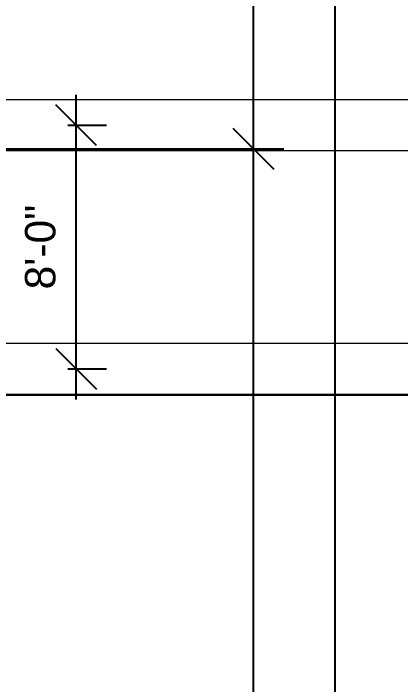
# Model space of a CAD drawing. Header units: inches. Extents: x 1913 to 24953, y -2945 to 1064.
# Drawn here: x 24294 to 24446.6, y -277 to -12.6 of the extents above; entities that cross this region are included whole.
import ezdxf

# ---------------------------------------------------------------- set-up
doc = ezdxf.new("R2010")
doc.units = ezdxf.units.IN
doc.header["$MEASUREMENT"] = 0
for name, color, linetype, lineweight in [('A-ANNO-DIMS', 211, 'Continuous', 9), ('A-FLOR', 192, 'Continuous', 13), ('A-WALL', 113, 'Continuous', 13)]:
    doc.layers.add(name, color=color, linetype=linetype, lineweight=lineweight)
doc.styles.add('Arial', font='arial.ttf', dxfattribs={"height": 12})
doc.dimstyles.new('Linear_-_3_32__Arial', dxfattribs={"dimscale": 12, "dimtxt": 12.243113, "dimasz": 1.333333, "dimexe": 1, "dimexo": 0.666667, "dimgap": 0.666667, "dimtad": 1, "dimdec": 5, "dimrnd": 0.03125, "dimzin": 1, "dimdsep": 46, "dimlunit": 4, "dimtxsty": 'Arial', "dimblk1": 'OBLIQUE', "dimblk2": 'OBLIQUE', "dimsah": 1, "dimcen": 0.09, "dimdle": 1, "dimazin": 0, "dimtfac": 1, "dimtdec": 4, "dimtix": 1, "dimtmove": 0, "dimatfit": 3, "dimfxl": 1, "dimtvp": 1, "dimtfill": 1, "dimfrac": 2, "dimtolj": 1, "dimtzin": 0, "dimarcsym": 2})

# ---------------------------------------------------------------- blocks, each defined once
blk = doc.blocks.new('_Oblique')
at = {"color": 0, "linetype": 'ByBlock', "lineweight": -2}
blk.add_line((-0.5, -0.5), (0.5, 0.5), dxfattribs=at)
blk = doc.blocks.new('*D806')
at = {"layer": 'A-ANNO-DIMS', "color": 0, "lineweight": -2, "transparency": 16777216}
for p, q in [((24420.62, 786.04), (24420.62, -1541.96)), ((24190, 774.04), (24432.62, 774.04)), ((24192.72, -1529.96), (24432.62, -1529.96))]:
    blk.add_line(p, q, dxfattribs=at)
at = {"layer": 'Defpoints', "color": 0, "lineweight": 0, "transparency": 16777216}
for p in [(24182, 774.04), (24184.72, -1529.96), (24420.62, -1529.96)]:
    blk.add_point(p, dxfattribs=at)
at = {"layer": 'A-ANNO-DIMS', "color": 0, "lineweight": -2, "transparency": 16777216, "xscale": 16, "yscale": 16, "zscale": 16}
for p, rotation in [((24420.62, 774.04), 90), ((24420.62, -1529.96), 270)]:
    blk.add_blockref('_Oblique', p, dxfattribs=dict(at, rotation=rotation))
at = {"layer": 'A-ANNO-DIMS', "color": 0, "lineweight": 0, "transparency": 16777216, "insert": (24406.5, -377.96), "char_height": 12, "width": 73.4587, "attachment_point": 5, "rotation": 90, "style": 'Arial'}
blk.add_mtext('\\A1;192\'-0"', dxfattribs=at)
blk = doc.blocks.new('*D768')
at = {"layer": 'A-ANNO-DIMS', "color": 0, "lineweight": -2, "transparency": 16777216}
for p, q in [((24388.62, -977.96), (24388.62, -53.96)), ((24184.82, -65.96), (24400.62, -65.96)), ((24205.22, -965.96), (24400.62, -965.96))]:
    blk.add_line(p, q, dxfattribs=at)
at = {"layer": 'Defpoints', "color": 0, "lineweight": 0, "transparency": 16777216}
for p in [(24176.82, -65.96), (24388.62, -65.96), (24197.22, -965.96)]:
    blk.add_point(p, dxfattribs=at)
at = {"layer": 'A-ANNO-DIMS', "color": 0, "lineweight": -2, "transparency": 16777216, "xscale": 16, "yscale": 16, "zscale": 16}
for p, rotation in [((24388.62, -65.96), 90), ((24388.62, -965.96), 270)]:
    blk.add_blockref('_Oblique', p, dxfattribs=dict(at, rotation=rotation))
at = {"layer": 'A-ANNO-DIMS', "color": 0, "lineweight": 0, "transparency": 16777216, "insert": (24374.5, -515.96), "char_height": 12, "width": 51.3081, "attachment_point": 5, "rotation": 90, "style": 'Arial'}
blk.add_mtext('\\A1;75\'-0"', dxfattribs=at)
blk = doc.blocks.new('*D769')
at = {"layer": 'A-ANNO-DIMS', "color": 0, "lineweight": -2, "transparency": 16777216}
for p, q in [((24388.62, -77.96), (24388.62, 786.04)), ((24192.72, 774.04), (24400.62, 774.04)), ((24184.82, -65.96), (24400.62, -65.96))]:
    blk.add_line(p, q, dxfattribs=at)
at = {"layer": 'Defpoints', "color": 0, "lineweight": 0, "transparency": 16777216}
for p in [(24184.72, 774.04), (24388.62, 774.04), (24176.82, -65.96)]:
    blk.add_point(p, dxfattribs=at)
at = {"layer": 'A-ANNO-DIMS', "color": 0, "lineweight": -2, "transparency": 16777216, "xscale": 16, "yscale": 16, "zscale": 16}
for p, rotation in [((24388.62, 774.04), 90), ((24388.62, -65.96), 270)]:
    blk.add_blockref('_Oblique', p, dxfattribs=dict(at, rotation=rotation))
at = {"layer": 'A-ANNO-DIMS', "color": 0, "lineweight": 0, "transparency": 16777216, "insert": (24374.5, 354.04), "char_height": 12, "width": 62.3834, "attachment_point": 5, "rotation": 90, "style": 'Arial'}
blk.add_mtext('\\A1;70\'-0"', dxfattribs=at)
blk = doc.blocks.new('*D800')
at = {"layer": 'A-ANNO-DIMS', "color": 0, "lineweight": -2, "transparency": 16777216}
for p, q in [((24318.73, -164.64), (24318.73, -44.64)), ((24315.42, -56.64), (24330.73, -56.64)), ((24315.42, -152.64), (24330.73, -152.64))]:
    blk.add_line(p, q, dxfattribs=at)
at = {"layer": 'Defpoints', "color": 0, "lineweight": 0, "transparency": 16777216}
for p in [(24307.42, -56.64), (24318.73, -56.64), (24307.42, -152.64)]:
    blk.add_point(p, dxfattribs=at)
at = {"layer": 'A-ANNO-DIMS', "color": 0, "lineweight": -2, "transparency": 16777216, "xscale": 16, "yscale": 16, "zscale": 16}
for p, rotation in [((24318.73, -56.64), 90), ((24318.73, -152.64), 270)]:
    blk.add_blockref('_Oblique', p, dxfattribs=dict(at, rotation=rotation))
at = {"layer": 'A-ANNO-DIMS', "color": 0, "lineweight": 0, "transparency": 16777216, "insert": (24304.61, -104.64), "char_height": 12, "width": 51.3081, "attachment_point": 5, "rotation": 90, "style": 'Arial'}
blk.add_mtext('\\A1;8\'-0"', dxfattribs=at)

msp = doc.modelspace()

# ---------------------------------------------------------------- linework, layer by layer
at = {"layer": 'A-FLOR', "lineweight": 0}
msp.add_line((24197.225, -162.956342), (24952.725, -162.956342), dxfattribs=at)
at = {"layer": 'A-WALL', "lineweight": 0}
for p, q in [((24952.725, -46.641983), (24197.225, -46.641983)), ((24197.225, -66.641983), (24952.725, -66.641983)), ((24952.725, -142.641983), (24197.225, -142.641983)), ((24197.225, -162.641983), (24952.725, -162.641983))]:
    msp.add_line(p, q, dxfattribs=at)

# ---------------------------------------------------------------- dimensions: what is measured, and where the dimension line sits
at = {"layer": 'A-ANNO-DIMS', "color": 1, "lineweight": 0}
for base, p1, p2, picture, middle in [((24388.622218, 774.043658), (24176.81875, -65.956342), (24184.725, 774.043658), '*D769', (24374.495342, 354.043658)), ((24420.622218, -1529.956342), (24181.998223, 774.043658), (24184.725, -1529.956342), '*D806', (24406.495342, -377.956342)), ((24318.734979, -56.641983), (24307.421271, -152.641983), (24307.421271, -56.641983), '*D800', (24304.608103, -104.641983)), ((24388.622218, -65.956342), (24197.225, -965.956342), (24176.81875, -65.956342), '*D768', (24374.495342, -515.956342))]:
    dim = msp.add_linear_dim(base=base, p1=p1, p2=p2, angle=90, dimstyle='Linear_-_3_32__Arial', override={"dimpost": '<>', "dimfxl": 60, "dimtfill": 0}, dxfattribs=at)
    dim.commit()
    dim.dimension.update_dxf_attribs({"geometry": picture, "text_midpoint": middle})

doc.saveas('drawing.dxf')
